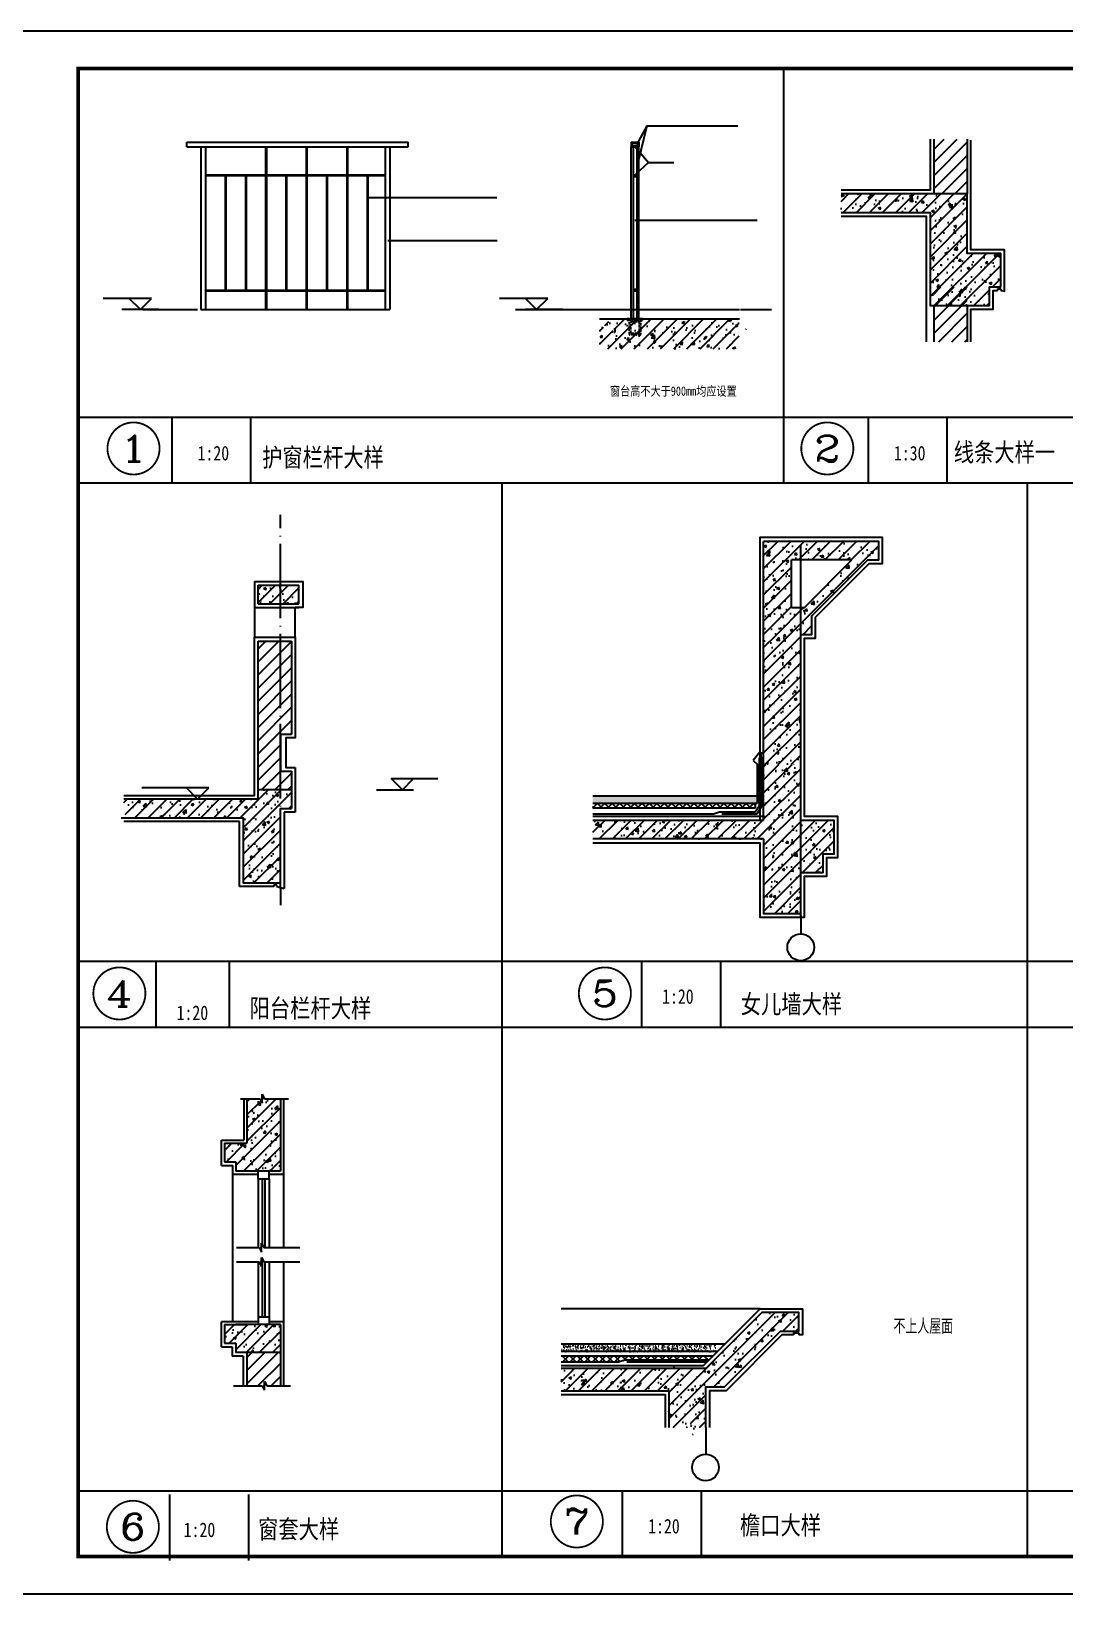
# Model space of a CAD drawing. Extents: x 2265485 to 2764500, y -717688 to -411246.
# Drawn here: x 2723168 to 2728724, y -684088 to -675688 of the extents above; entities that cross this region are included whole.
import ezdxf
from ezdxf.enums import TextEntityAlignment as Align

# ---------------------------------------------------------------- set-up
doc = ezdxf.new("R2010")
doc.units = 0
doc.header["$LTSCALE"] = 1000
doc.header["$MEASUREMENT"] = 0
for name, pattern in [('DASH', [0.35, 0.25, -0.1]), ('DOTE', [2.42, 2, -0.2, 0.02, -0.2]), ('HIDDEN', [7.5, 5, -2.5])]:
    doc.linetypes.add(name, pattern=pattern)
doc.layers.get('0').update_dxf_attribs({"linetype": 'CONTINUOUS'})
for name, color, linetype in [('DIM_ELEV', 3, 'CONTINUOUS'), ('DOTE', 252, 'DOTE'), ('G', 3, 'CONTINUOUS'), ('HATCH', 8, 'CONTINUOUS'), ('l立面最前', 6, 'CONTINUOUS'), ('PUB_DIM', 3, 'CONTINUOUS'), ('PUB_HATCH', 8, 'CONTINUOUS'), ('PUB_Level(标高)', 3, 'CONTINUOUS'), ('PUB_TEXT', 7, 'CONTINUOUS'), ('PUB_TITLE', 4, 'CONTINUOUS'), ('ROOF', 125, 'CONTINUOUS'), ('SJ', 35, 'CONTINUOUS'), ('STAIR', 2, 'CONTINUOUS'), ('Steel(金属)', 151, 'CONTINUOUS'), ('WALL', 4, 'CONTINUOUS'), ('剖面填充', 8, 'CONTINUOUS'), ('抹灰', 97, 'CONTINUOUS'), ('细线', 8, 'CONTINUOUS')]:
    doc.layers.add(name, color=color, linetype=linetype)
doc.styles.add('-黑体', font='simhei.ttf')
doc.styles.add('_HZTXT', font='txt.shx', dxfattribs={"width": 0.8, "bigfont": 'HZTXT.shx'})
doc.styles.add('COMP', font='complex_.ttf', dxfattribs={"bigfont": 'hztxt'})
pattern_1 = [(45, (1523124.363, -287328.405), (-35.3553532, 35.3553532), [])]
pattern_2 = [(45, (-64904.34, -85948.816), (-35.3553391, 35.3553391), []), (50, (-64904.34, -85948.82), (143.4520365, -12.550427), [15, -165]), (355, (-64904.34, -85948.82), (-27.750267, 150.438427), [12, -132]), (100.4514, (-64892.38, -85949.86), (115.7018763, 137.8879084), [12.748038, -140.2284224]), (46.1842, (-64904.34, -85908.82), (213.44821, -33.103803), [22.5, -247.5]), (96.6356, (-64886.55, -85911.57), (186.932541, 194.823574), [19.122058, -210.3426]), (351.1842, (-64904.34, -85908.82), (186.932389, 194.82372), [18, -198]), (21, (-64884.34, -85918.82), (119.3814104, -80.523778), [15, -165]), (326, (-64884.34, -85918.82), (48.6630664, 145.030009), [12, -132]), (71.4514, (-64874.39, -85925.53), (168.044526, 64.5060993), [12.748038, -140.2284224]), (37.5, (-64904.34, -85948.816), (2.4319711, 66.5787708), [0, -130.4, 0, -134, 0, -132.5]), (7.5, (-64904.34, -85948.816), (52.6139075, 78.8823424), [0, -76.4, 0, -127.4, 0, -50.5]), (327.5, (-64948.94, -85948.816), (106.7644872, -4.5109743), [0, -50, 0, -156, 0, -207]), (317.5, (-64968.94, -85948.82), (116.637234, 20.0209965), [0, -65, 0, -103.6, 0, -147])]
pattern_3 = [(45, (-61075.804, -85948.816), (-35.3553391, 35.3553391), []), (50, (-61075.8, -85948.82), (143.4520365, -12.550427), [15, -165]), (355, (-61075.8, -85948.82), (-27.750267, 150.438427), [12, -132]), (100.4514, (-61063.85, -85949.86), (115.7018763, 137.8879084), [12.748038, -140.2284224]), (46.1842, (-61075.8, -85908.82), (213.44821, -33.103803), [22.5, -247.5]), (96.6356, (-61058.02, -85911.57), (186.932541, 194.823574), [19.122058, -210.3426]), (351.1842, (-61075.8, -85908.82), (186.932389, 194.82372), [18, -198]), (21, (-61055.8, -85918.82), (119.3814104, -80.523778), [15, -165]), (326, (-61055.8, -85918.82), (48.6630664, 145.030009), [12, -132]), (71.4514, (-61045.86, -85925.53), (168.044526, 64.5060993), [12.748038, -140.2284224]), (37.5, (-61075.804, -85948.816), (2.4319711, 66.5787708), [0, -130.4, 0, -134, 0, -132.5]), (7.5, (-61075.804, -85948.816), (52.6139075, 78.8823424), [0, -76.4, 0, -127.4, 0, -50.5]), (327.5, (-61120.404, -85948.816), (106.7644872, -4.5109743), [0, -50, 0, -156, 0, -207]), (317.5, (-61140.4, -85948.82), (116.637234, 20.0209965), [0, -65, 0, -103.6, 0, -147])]
pattern_4 = [(45, (-59300, -85948.816), (-35.3553391, 35.3553391), []), (50, (-59300, -85948.82), (143.4520365, -12.550427), [15, -165]), (355, (-59300, -85948.82), (-27.750267, 150.438427), [12, -132]), (100.4514, (-59288.05, -85949.86), (115.7018763, 137.8879084), [12.748038, -140.2284224]), (46.1842, (-59300, -85908.82), (213.44821, -33.103803), [22.5, -247.5]), (96.6356, (-59282.21, -85911.57), (186.932541, 194.823574), [19.122058, -210.3426]), (351.1842, (-59300, -85908.82), (186.932389, 194.82372), [18, -198]), (21, (-59280, -85918.82), (119.3814104, -80.523778), [15, -165]), (326, (-59280, -85918.82), (48.6630664, 145.030009), [12, -132]), (71.4514, (-59270.05, -85925.53), (168.044526, 64.5060993), [12.748038, -140.2284224]), (37.5, (-59300, -85948.816), (2.4319711, 66.5787708), [0, -130.4, 0, -134, 0, -132.5]), (7.5, (-59300, -85948.816), (52.6139075, 78.8823424), [0, -76.4, 0, -127.4, 0, -50.5]), (327.5, (-59344.6, -85948.816), (106.7644872, -4.5109743), [0, -50, 0, -156, 0, -207]), (317.5, (-59364.6, -85948.82), (116.637234, 20.0209965), [0, -65, 0, -103.6, 0, -147])]

# ---------------------------------------------------------------- blocks, each defined once
blk = doc.blocks.new('A$C4022314C')
at = {"layer": 'PUB_DIM', "linetype": 'DASH', "ltscale": 0.05}
h = blk.add_hatch(dxfattribs=at)
h.set_pattern_fill('ANSI32', color=0, scale=50, style=0)
h.set_pattern_definition([(135, (-42533.343, 39631.534), (13.258252, 13.258252), []), (135, (-42542.182, 39631.534), (13.258252, 13.258252), [])])
h.paths.add_polyline_path([(82.5, 86), (82.5, 80), (2, 80), (2, 86)])
at = {"layer": 'PUB_DIM', "color": 0, "linetype": 'DASH', "ltscale": 0.05}
for p, q in [((0, 80), (0, 86)), ((82.5, 86), (0, 86)), ((24, 86), (24, 86)), ((61, 86), (61, 86)), ((0, 80), (82.5, 80)), ((12.3, 3), (12.3, 80)), ((34.3, 0), (15.3, 0)), ((20.3, 11), (20.3, 69)), ((23.3, 72), (61.3, 72)), ((34.3, 8), (23.3, 8)), ((61.3, 8), (50.3, 8)), ((69.3, 0), (50.3, 0)), ((64.3, 69), (64.3, 11)), ((72.3, 80), (72.3, 3))]:
    blk.add_line(p, q, dxfattribs=at)
at = {"layer": 'PUB_DIM', "color": 0}
for p, q in [((32.9, 91.1), (32.9, 86)), ((35.4, 91.1), (35.4, 86)), ((37.9, 91.1), (37.9, 86)), ((40.4, 91.1), (40.4, 86)), ((42.9, 91.1), (42.9, 86)), ((45.4, 91.1), (45.4, 86)), ((47.9, 91.1), (47.9, 86)), ((50.4, 91.1), (50.4, 86)), ((52.9, 91.1), (52.9, 86)), ((82.5, 80), (82.5, 86)), ((37.3, 3), (37.3, 5)), ((47.3, 5), (47.3, 3))]:
    blk.add_line(p, q, dxfattribs=at)
for centre, start, end in [((15.3, 3), 180, 270), ((23.3, 69), 90, 180), ((23.3, 11), 180, 270), ((34.3, 5), 0, 90), ((34.3, 3), 270, 0), ((50.3, 5), 90, 180), ((50.3, 3), 180, 270), ((61.3, 69), 0, 90), ((61.3, 11), 270, 0), ((69.3, 3), 270, 0)]:
    blk.add_arc(centre, 3, start, end, dxfattribs=at)
blk = doc.blocks.new('_INDEX1')
at = {"const_width": 0.035}
blk.add_lwpolyline([(-0.5, 0, 1), (0.5, 0, 1)], format="xyb", close=True, dxfattribs=at)
at = {"style": 'COMP', "width": 1.388087}
blk.add_attdef('1', text='', height=0.5, dxfattribs=at).set_placement((-0.25, -0.25), (0.25, -0.25), align=Align.FIT)

msp = doc.modelspace()

# ---------------------------------------------------------------- hatches: boundary and pattern name
at = {"layer": 'HATCH'}
h = msp.add_hatch(dxfattribs=at)
h.set_pattern_fill('普通砖', color=256, scale=20, style=0)
h.set_pattern_definition(pattern_1)
h.paths.add_polyline_path([(2728019.7, -676562.4), (2728199.7, -676562.4), (2728199.7, -676267.5), (2728019.7, -676267.5)])
h = msp.add_hatch(dxfattribs=at)
h.set_pattern_fill('钢筋混凝土', color=256, scale=20, style=0)
h.set_pattern_definition([(45, (1523124.363, -287464.307), (-35.355339, 35.355339), []), (50, (1523124.36, -287464.31), (143.452037, -12.550427), [15, -165]), (355, (1523124.36, -287464.31), (-27.750267, 150.438427), [12, -132]), (100.4514, (1523136.32, -287465.35), (115.701876, 137.887908), [12.748038, -140.228422]), (46.1842, (1523124.36, -287424.3), (213.44821, -33.103803), [22.5, -247.5]), (96.6356, (1523142.15, -287427.07), (186.93254, 194.823574), [19.122058, -210.3426]), (351.1842, (1523124.36, -287424.3), (186.93239, 194.82372), [18, -198]), (21, (1523144.36, -287434.31), (119.38141, -80.523778), [15, -165]), (326, (1523144.36, -287434.31), (48.663066, 145.030009), [12, -132]), (71.4514, (1523154.31, -287441.02), (168.044526, 64.5061), [12.748038, -140.228422]), (37.5, (1523124.363, -287464.307), (2.431971, 66.5787708), [0, -130.4, 0, -134, 0, -132.5]), (7.5, (1523124.36, -287464.31), (52.6139075, 78.8823424), [0, -76.4, 0, -127.4, 0, -50.5]), (327.5, (1523079.763, -287464.31), (106.7644872, -4.5109743), [0, -50, 0, -156, 0, -207]), (317.5, (1523059.76, -287464.31), (116.637234, 20.0209965), [0, -65, 0, -103.6, 0, -147])])
h.paths.add_polyline_path([(2727999.7, -677162.4), (2728319.7, -677162.4), (2728319.7, -677062.4), (2728379.7, -677062.4), (2728379.7, -676882.4), (2728199.7, -676882.4), (2728199.7, -676762.4), (2728199.7, -676562.4), (2727521.9, -676562.4), (2727521.9, -676662.4), (2727999.7, -676662.4)])
h = msp.add_hatch(dxfattribs=at)
h.set_pattern_fill('普通砖', color=256, scale=20, style=0)
h.set_pattern_definition(pattern_1)
h.paths.add_polyline_path([(2728019.7, -677357.3), (2728199.7, -677357.3), (2728199.7, -677062.4), (2728019.7, -677062.4)])
h = msp.add_hatch(dxfattribs=at)
h.set_pattern_fill('钢筋混凝土', color=256, scale=20, style=0)
h.set_pattern_definition(pattern_2)
h.paths.add_polyline_path([(2727664.8, -678530.3), (2727724.8, -678530.3), (2727724.8, -678430.3), (2727104.8, -678430.3), (2727104.8, -678930.3), (2727304.8, -678930.3), (2727364.8, -678930.3), (2727364.8, -678830.3)])
h.paths.add_polyline_path([(2727254.8, -678530.3), (2727579.9, -678530.3), (2727322.4, -678787.8), (2727254.8, -678787.8)], flags=16)
h = msp.add_hatch(dxfattribs=at)
h.set_pattern_fill('钢筋混凝土', color=256, scale=20, style=0)
h.set_pattern_definition(pattern_3)
h.paths.add_polyline_path([(2724607.3, -678666.1), (2724387.3, -678666.1), (2724387.3, -678766.1), (2724607.3, -678766.1)])
h = msp.add_hatch(dxfattribs=at)
h.set_pattern_fill('普通砖', color=256, scale=20, style=0)
h.set_pattern_definition([(45, (-61075.804, -85912.913), (-35.3553532, 35.3553532), [])])
h.paths.add_polyline_path([(2724567.3, -678966.1), (2724387.3, -678966.1), (2724387.3, -679766.1), (2724567.3, -679766.1), (2724567.3, -679666.1), (2724507.3, -679666.1), (2724507.3, -679466.1), (2724567.3, -679466.1)])
h = msp.add_hatch(dxfattribs=at)
h.set_pattern_fill('钢筋混凝土', color=256, scale=20, style=0)
h.set_pattern_definition(pattern_2)
h.paths.add_polyline_path([(2727304.8, -678930.3), (2727104.8, -678930.3), (2727104.8, -679630.3), (2727304.8, -679630.3)])
h = msp.add_hatch(dxfattribs=at)
h.set_pattern_fill('钢筋混凝土', color=256, scale=20, style=0)
h.set_pattern_definition([(45, (-21766.7, -85948.816), (-35.3553391, 35.3553391), []), (50, (-21766.7, -85948.82), (143.4520365, -12.550427), [15, -165]), (355, (-21766.7, -85948.82), (-27.750267, 150.438427), [12, -132]), (100.4514, (-21754.75, -85949.86), (115.7018763, 137.8879084), [12.748038, -140.2284224]), (46.1842, (-21766.7, -85908.82), (213.44821, -33.103803), [22.5, -247.5]), (96.6356, (-21748.91, -85911.57), (186.932541, 194.823574), [19.122058, -210.3426]), (351.1842, (-21766.7, -85908.82), (186.932389, 194.82372), [18, -198]), (21, (-21746.7, -85918.82), (119.3814104, -80.523778), [15, -165]), (326, (-21746.7, -85918.82), (48.663066, 145.030009), [12, -132]), (71.4514, (-21736.75, -85925.53), (168.044526, 64.506099), [12.748038, -140.2284224]), (37.5, (-21766.7, -85948.816), (2.4319711, 66.5787708), [0, -130.4, 0, -134, 0, -132.5]), (7.5, (-21766.7, -85948.816), (52.6139075, 78.8823424), [0, -76.4, 0, -127.4, 0, -50.5]), (327.5, (-21811.3, -85948.816), (106.7644872, -4.5109743), [0, -50, 0, -156, 0, -207]), (317.5, (-21831.3, -85948.82), (116.637234, 20.0209965), [0, -65, 0, -103.6, 0, -147])])
h.paths.add_polyline_path([(2727484.8, -679930.3), (2727304.8, -679930.3), (2727304.8, -679630.3), (2727104.8, -679630.3), (2727104.8, -679930.3), (2726186.6, -679930.3), (2726186.6, -680030.3), (2727104.8, -680030.3), (2727104.8, -680430.3), (2727304.8, -680430.3), (2727304.8, -680210.3), (2727424.8, -680210.3), (2727424.8, -680110.3), (2727484.8, -680110.3)])
h = msp.add_hatch(dxfattribs=at)
h.set_pattern_fill('钢筋混凝土', color=256, scale=20, style=0)
h.set_pattern_definition(pattern_3)
h.paths.add_polyline_path([(2724507.3, -679866.1), (2724567.3, -679866.1), (2724567.3, -679766.1), (2724387.3, -679766.1), (2724387.3, -679816.1), (2723666.1, -679816.1), (2723666.1, -679896), (2723708.1, -679911.3), (2723680.7, -679916.1), (2724307.3, -679916.1), (2724307.3, -680266.1), (2724507.3, -680266.1)])
h = msp.add_hatch(dxfattribs=at)
h.set_pattern_fill('钢筋混凝土', color=256, scale=20, style=0)
h.set_pattern_definition(pattern_4)
h.paths.add_polyline_path([(2724507.2, -681426.9), (2724421.8, -681426.9), (2724409.8, -681402.9), (2724409.8, -681450.9), (2724397.8, -681426.9), (2724327.2, -681426.9), (2724327.2, -681666), (2724207.2, -681666), (2724207.2, -681766), (2724267.2, -681766), (2724267.2, -681816), (2724507.2, -681816)])
h = msp.add_hatch(dxfattribs=at)
h.set_pattern_fill('钢筋混凝土', color=256, scale=20, style=0)
h.set_pattern_definition([(45, (-7652.47, -23565.89), (-35.3553391, 35.3553391), []), (50, (-7652.47, -23565.89), (143.4520365, -12.550427), [15, -165]), (355, (-7652.47, -23565.89), (-27.750267, 150.438427), [12, -132]), (100.4514, (-7640.52, -23566.93), (115.7018763, 137.8879084), [12.748038, -140.2284224]), (46.1842, (-7652.47, -23525.89), (213.44821, -33.103803), [22.5, -247.5]), (96.6356, (-7634.68, -23528.65), (186.932541, 194.823574), [19.122058, -210.3426]), (351.1842, (-7652.47, -23525.89), (186.932389, 194.82372), [18, -198]), (21, (-7632.47, -23535.89), (119.3814104, -80.523778), [15, -165]), (326, (-7632.47, -23535.89), (48.663066, 145.030009), [12, -132]), (71.4514, (-7622.52, -23542.6), (168.044526, 64.506099), [12.748038, -140.2284224]), (37.5, (-7652.47, -23565.89), (2.4319711, 66.5787708), [0, -130.4, 0, -134, 0, -132.5]), (7.5, (-7652.47, -23565.89), (52.6139075, 78.8823424), [0, -76.4, 0, -127.4, 0, -50.5]), (327.5, (-7697.07, -23565.89), (106.7644872, -4.5109743), [0, -50, 0, -156, 0, -207]), (317.5, (-7717.07, -23565.89), (116.637234, 20.0209965), [0, -65, 0, -103.6, 0, -147])])
h.paths.add_polyline_path([(2727195, -682676.4), (2727295, -682676.4), (2727295, -682576.4), (2727095, -682576.4), (2726795, -682876.4), (2726645, -682876.4), (2726016.6, -682876.4), (2726016.6, -682996.4), (2726595, -682996.4), (2726595, -683194.9), (2726693.2, -683194.9), (2726708.5, -683152.9), (2726723.3, -683236.9), (2726738.2, -683194.9), (2726795, -683194.9), (2726795, -682976.4), (2726895, -682976.4)])
h = msp.add_hatch(dxfattribs=at)
h.set_pattern_fill('钢筋混凝土', color=256, scale=20, style=0)
h.set_pattern_definition(pattern_4)
h.paths.add_polyline_path([(2724507.2, -682641.4), (2724267.2, -682641.4), (2724207.2, -682641.4), (2724207.2, -682741.4), (2724267.2, -682741.4), (2724267.2, -682791.4), (2724507.2, -682791.4)])
at = {"layer": 'PUB_HATCH'}
h = msp.add_hatch(dxfattribs=at)
h.set_pattern_fill('普通砖', color=256, scale=20, style=0)
h.set_pattern_definition([(45, (2724449.145, -604277.384), (-35.355353, 35.355353), [])])
h.paths.add_polyline_path([(2724507.2, -682791.4), (2724327.2, -682791.4), (2724327.2, -682970.3), (2724409.8, -682970.3), (2724421.8, -682994.3), (2724421.8, -682946.3), (2724433.8, -682970.3), (2724507.2, -682970.3)])
at = {"layer": '剖面填充'}
h = msp.add_hatch(dxfattribs=at)
h.set_pattern_fill('金属', color=256, scale=2, style=0)
h.set_pattern_definition([(45, (3521066.3277, -515668.193), (-3.535533906, 3.535533906), []), (45, (3521068.6847, -515668.193), (-3.535533906, 3.535533906), [])])
h.paths.add_polyline_path([(2726423.9, -676459.4), (2726403.9, -676459.4), (2726403.9, -676469.4), (2726423.9, -676469.4)])
h = msp.add_hatch(dxfattribs=at)
h.set_pattern_fill('金属', color=256, scale=2, style=0)
h.set_pattern_definition([(45, (3521066.3277, -516283.193), (-3.535533906, 3.535533906), []), (45, (3521068.6847, -516283.193), (-3.535533906, 3.535533906), [])])
h.paths.add_polyline_path([(2726423.9, -677074.4), (2726403.9, -677074.4), (2726403.9, -677084.4), (2726423.9, -677084.4)])
h = msp.add_hatch(dxfattribs=at)
h.set_pattern_fill('钢筋混凝土', color=256, scale=20, style=0)
h.set_pattern_definition([(45, (3520926.68, -515668.193), (-35.355339, 35.355339), []), (50, (3520926.68, -515668.19), (143.452037, -12.550427), [15, -165]), (355, (3520926.68, -515668.2), (-27.750267, 150.438427), [12, -132]), (100.4514, (3520938.63, -515669.24), (115.701876, 137.887908), [12.748038, -140.228422]), (46.1842, (3520926.68, -515628.2), (213.44821, -33.103803), [22.5, -247.5]), (96.6356, (3520944.47, -515630.95), (186.93254, 194.823574), [19.12206, -210.3426]), (351.1842, (3520926.68, -515628.2), (186.93239, 194.82372), [18, -198]), (21, (3520946.68, -515638.19), (119.38141, -80.523778), [15, -165]), (326, (3520946.68, -515638.2), (48.663066, 145.03001), [12, -132]), (71.4514, (3520956.63, -515644.9), (168.044526, 64.5061), [12.748038, -140.228422]), (37.5, (3520926.68, -515668.193), (2.431971, 66.5787708), [0, -130.4, 0, -134, 0, -132.5]), (7.5, (3520926.68, -515668.19), (52.6139075, 78.8823424), [0, -76.4, 0, -127.4, 0, -50.5]), (327.5, (3520882.08, -515668.193), (106.7644872, -4.5109743), [0, -50, 0, -156, 0, -207]), (317.5, (3520862.08, -515668.19), (116.637234, 20.020996), [0, -65, 0, -103.6, 0, -147])])
edge = h.paths.add_edge_path()
edge.add_line((2727015.9, -677289.7), (2726973.9, -677274.8))
edge.add_line((2726973.9, -677274.8), (2726973.9, -677234.4))
edge.add_line((2726973.9, -677234.4), (2726314.2, -677234.4))
edge.add_line((2726314.2, -677234.4), (2726314.2, -677240.4))
edge.add_line((2726314.2, -677240.4), (2726303.9, -677240.4))
edge.add_line((2726303.9, -677240.4), (2726303.9, -677317.4))
edge.add_arc((2726300.9, -677317.4), 3, -90, 0, ccw=False)
edge.add_line((2726300.9, -677320.4), (2726281.9, -677320.4))
edge.add_arc((2726281.9, -677317.4), 3, 180, 270, ccw=False)
edge.add_line((2726278.9, -677317.4), (2726278.9, -677315.4))
edge.add_arc((2726281.9, -677315.4), 3, 90, 180, ccw=False)
edge.add_line((2726281.9, -677312.4), (2726292.9, -677312.4))
edge.add_arc((2726292.9, -677309.4), 3, 270, 360)
edge.add_line((2726295.9, -677309.4), (2726295.9, -677251.4))
edge.add_arc((2726292.9, -677251.4), 3, 0, 90)
edge.add_line((2726292.9, -677248.4), (2726254.9, -677248.4))
edge.add_arc((2726254.9, -677251.4), 3, 90, 180)
edge.add_line((2726251.9, -677251.4), (2726251.9, -677309.4))
edge.add_arc((2726254.9, -677309.4), 3, 180, 270)
edge.add_line((2726254.9, -677312.4), (2726265.9, -677312.4))
edge.add_arc((2726265.9, -677315.4), 3, 0, 90, ccw=False)
edge.add_line((2726268.9, -677315.4), (2726268.9, -677317.4))
edge.add_arc((2726265.9, -677317.4), 3, -90, 0, ccw=False)
edge.add_line((2726265.9, -677320.4), (2726246.9, -677320.4))
edge.add_arc((2726246.9, -677317.4), 3, 180, 270, ccw=False)
edge.add_line((2726243.9, -677317.4), (2726243.9, -677240.4))
edge.add_line((2726243.9, -677240.4), (2726231.7, -677240.4))
edge.add_line((2726231.7, -677240.4), (2726231.7, -677234.4))
edge.add_line((2726231.7, -677234.4), (2726224.3, -677234.4))
edge.add_line((2726224.3, -677234.4), (2726224.3, -677395.3))
edge.add_line((2726224.3, -677395.3), (2726973.9, -677395.3))
edge.add_line((2726973.9, -677395.3), (2726973.9, -677319.8))
edge.add_line((2726973.9, -677319.8), (2726931.9, -677304.5))
edge.add_line((2726931.9, -677304.5), (2727015.9, -677289.7))
h = msp.add_hatch(dxfattribs=at)
h.set_pattern_fill('混凝土', color=256, scale=5, style=0)
h.set_pattern_definition([(50, (-180372.008, -1249240.37), (35.86300913, -3.13760675), [3.75, -41.25]), (355, (-180372.008, -1249240.37), (-6.9375667, 37.6096067), [3, -33]), (100.4514, (-180369.02, -1249240.632), (28.9254691, 34.4719771), [3.1870095, -35.0571056]), (46.1842, (-180372.01, -1249230.37), (53.3620524, -8.2759507), [5.625, -61.875]), (96.6356, (-180367.56, -1249231.06), (46.7331353, 48.7058935), [4.7805144, -52.58565]), (351.1842, (-180372.01, -1249230.37), (46.7330973, 48.70593), [4.5, -49.5]), (21, (-180367.008, -1249232.87), (29.8453526, -20.13094453), [3.75, -41.25]), (326, (-180367.008, -1249232.87), (12.1657666, 36.25750225), [3, -33]), (71.4514, (-180364.52, -1249234.548), (42.01113143, 16.12652484), [3.1870095, -35.0571056]), (37.5, (-180372.008, -1249240.37), (0.607992766, 16.64469269), [0, -32.6, 0, -33.5, 0, -33.125]), (7.5, (-180372.008, -1249240.37), (13.15347687, 19.72058559), [0, -19.1, 0, -31.85, 0, -12.625]), (327.5, (-180383.158, -1249240.37), (26.69112181, -1.127743587), [0, -12.5, 0, -39, 0, -51.75]), (317.5, (-180388.158, -1249240.37), (29.15930847, 5.00524912), [0, -16.25, 0, -25.9, 0, -36.75])])
h.paths.add_polyline_path([(2727069.9, -679800.3), (2726186.6, -679800.3), (2726186.6, -679840.3), (2727069.9, -679840.3)])
h = msp.add_hatch(dxfattribs=at)
h.set_pattern_fill('多孔材料', color=256, scale=10, style=0)
h.set_pattern_definition([(45, (-180352.008, -1249240.37), (-20.00002033, 20.00002033), []), (135, (-180352.008, -1249240.37), (-20.00002033, -20.00002033), [])])
h.paths.add_polyline_path([(2727059.5, -679840.3), (2726186.6, -679840.3), (2726186.6, -679865.3), (2727059.5, -679865.3)])
h = msp.add_hatch(dxfattribs=at)
h.set_pattern_fill('混凝土', color=256, scale=5, style=0)
h.set_pattern_definition([(50, (-119142.91, 5054.023), (35.86300913, -3.13760675), [3.75, -41.25]), (355, (-119142.91, 5054.023), (-6.9375667, 37.6096067), [3, -33]), (100.4514, (-119139.923, 5053.762), (28.9254691, 34.4719771), [3.1870095, -35.0571056]), (46.1842, (-119142.91, 5064.023), (53.3620524, -8.2759507), [5.625, -61.875]), (96.6356, (-119138.465, 5063.334), (46.7331353, 48.7058935), [4.7805144, -52.58565]), (351.1842, (-119142.91, 5064.023), (46.7330973, 48.70593), [4.5, -49.5]), (21, (-119137.91, 5061.523), (29.8453526, -20.13094453), [3.75, -41.25]), (326, (-119137.91, 5061.523), (12.1657666, 36.25750225), [3, -33]), (71.4514, (-119135.424, 5059.846), (42.01113143, 16.12652484), [3.1870095, -35.0571056]), (37.5, (-119142.911, 5054.023), (0.607992766, 16.64469269), [0, -32.6, 0, -33.5, 0, -33.125]), (7.5, (-119142.911, 5054.023), (13.15347687, 19.72058559), [0, -19.1, 0, -31.85, 0, -12.625]), (327.5, (-119154.061, 5054.023), (26.69112181, -1.127743587), [0, -12.5, 0, -39, 0, -51.75]), (317.5, (-119159.061, 5054.023), (29.15930847, 5.00524912), [0, -16.25, 0, -25.9, 0, -36.75])])
h.paths.add_polyline_path([(2726847.6, -682746.4), (2726016.6, -682746.4), (2726016.6, -682786.4), (2726847.6, -682786.4)])
h = msp.add_hatch(dxfattribs=at)
h.set_pattern_fill('多孔材料', color=256, scale=10, style=0)
h.set_pattern_definition([(45, (-119122.91, 5054.023), (-20.00002033, 20.00002033), []), (135, (-119122.91, 5054.023), (-20.00002033, -20.00002033), [])])
h.paths.add_polyline_path([(2726804.7, -682811.4), (2726016.6, -682811.4), (2726016.6, -682843.2), (2726325.8, -682843.2), (2726359, -682833), (2726804.7, -682833)])

# ---------------------------------------------------------------- linework, layer by layer
at = {"ltscale": 0.2}
msp.add_line((2726223.6, -677184.4, 0), (2726976.2, -677184.4, 0), dxfattribs=at)
at = {"color": 5}
for p, q in [((2724311.2, -681426.9, 0), (2724311.2, -681649.4, 0)), ((2724523.2, -681426.9, 0), (2724523.2, -681816, 0)), ((2724191.2, -681649.4, 0), (2724311.2, -681649.4, 0)), ((2724191.2, -681786, 0), (2724191.2, -681649.4, 0)), ((2724191.2, -681786, 0), (2724251.2, -681786, 0)), ((2724251.2, -682625.4, 0), (2724251.2, -681786, 0)), ((2724523.2, -681816, 0), (2724523.2, -682227, 0)), ((2724251.2, -681832, 0), (2724387.2, -681832, 0)), ((2724387.2, -681856.8, 0), (2724387.2, -682227, 0)), ((2724408.6, -681856.8, 0), (2724408.6, -682208.4, 0)), ((2724424.3, -681856.8, 0), (2724424.3, -682227, 0)), ((2724447.2, -681832, 0), (2724523.2, -681832, 0)), ((2724447.2, -681856.8, 0), (2724447.2, -682227, 0)), ((2724387.2, -682304.1, 0), (2724387.2, -682600.7, 0)), ((2724408.6, -682285.5, 0), (2724408.6, -682600.7, 0)), ((2724424.3, -682304.1, 0), (2724424.3, -682600.7, 0)), ((2724447.2, -682304.1, 0), (2724447.2, -682600.7, 0)), ((2724523.2, -682304.1, 0), (2724523.2, -682641.4, 0)), ((2724387.2, -682625.4, 0), (2724191.2, -682625.4, 0)), ((2724191.2, -682761.4, 0), (2724191.2, -682625.4, 0)), ((2724523.2, -682625.4, 0), (2724447.2, -682625.4, 0)), ((2724523.2, -682641.4, 0), (2724523.2, -682970.3, 0)), ((2724191.2, -682761.4, 0), (2724247.2, -682761.4, 0)), ((2724247.2, -682761.4, 0), (2724247.2, -682811.4, 0)), ((2724307.2, -682811.4, 0), (2724247.2, -682811.4, 0)), ((2724307.2, -682811.4, 0), (2724307.2, -682970.3, 0))]:
    msp.add_line(p, q, dxfattribs=at)
at = {"color": 4}
for p, q in [((2724387.2, -681856.8, 0), (2724387.2, -681816, 0)), ((2724447.2, -681856.8, 0), (2724447.2, -681816, 0)), ((2724387.2, -681856.8, 0), (2724447.2, -681856.8, 0)), ((2724387.2, -682600.7, 0), (2724387.2, -682641.4, 0)), ((2724447.2, -682600.7, 0), (2724387.2, -682600.7, 0)), ((2724447.2, -682600.7, 0), (2724447.2, -682641.4, 0))]:
    msp.add_line(p, q, dxfattribs=at)
at = {"layer": 'DIM_ELEV', "linetype": 'ByBlock'}
for p, q in [((2723814.7, -677124.4), (2723555.1, -677124.4)), ((2723854, -677184.4), (2723654, -677184.4)), ((2723754.7, -677184.4), (2723694.7, -677124.4)), ((2723754.7, -677184.4), (2723814.7, -677124.4)), ((2725944.9, -677124.4), (2725685.3, -677124.4)), ((2725884.9, -677184.4), (2725824.9, -677124.4)), ((2726024.9, -677184.4), (2725824.9, -677184.4)), ((2725884.9, -677184.4), (2725944.9, -677124.4))]:
    msp.add_line(p, q, dxfattribs=at)
at = {"layer": 'DIM_ELEV'}
for p, q in [((2725163.7, -679766.1), (2725103.7, -679706.1)), ((2725103.7, -679706.1), (2725353.6, -679706.1)), ((2725163.7, -679766.1), (2725223.7, -679706.1)), ((2724121.9, -679756.1), (2723761.9, -679756.1)), ((2724061.9, -679816.1), (2724001.9, -679756.1)), ((2724061.9, -679816.1), (2724121.9, -679756.1)), ((2725023.7, -679766.1), (2725223.7, -679766.1))]:
    msp.add_line(p, q, dxfattribs=at)
at = {"layer": 'DOTE', "color": 1, "ltscale": 0.25}
msp.add_line((2725771.7, -677184.4, 0), (2727146.8, -677184.4, 0), dxfattribs=at)
at = {"layer": 'DOTE', "ltscale": 0.2}
msp.add_line((2724507.3, -680296), (2724507.3, -678288.5), dxfattribs=at)
at = {"layer": 'DOTE'}
msp.add_line((2727304.8, -680450.3), (2727304.8, -678310.5), dxfattribs=at)
at = {"layer": 'HATCH'}
for p, q in [((2724367.3, -678646.1), (2724367.3, -678946.1)), ((2724367.3, -678646.1), (2724607.3, -678646.1)), ((2724367.3, -678786.1), (2724607.3, -678786.1)), ((2724587.3, -678946.1), (2724587.3, -678786.1)), ((2724587.3, -679646.1), (2724587.3, -679886.1)), ((2724587.3, -679886.1), (2724527.3, -679886.1))]:
    msp.add_line(p, q, dxfattribs=at)
for points in [[(2724507.3, -678646.1), (2724627.3, -678646.1), (2724627.3, -678786.1), (2724587.3, -678786.1)], [(2723666.1, -679796.1), (2724367.3, -679796.1), (2724367.3, -678946.1), (2724587.3, -678946.1), (2724587.3, -679486.1), (2724537.3, -679486.1), (2724537.3, -679646.1), (2724587.3, -679646.1)]]:
    msp.add_lwpolyline(points, dxfattribs=at)
at = {"layer": 'l立面最前'}
for p, q in [((2727104.8, -679930.3), (2727104.8, -678430.3)), ((2727579.9, -678530.3), (2727254.8, -678530.3)), ((2727254.8, -678787.8), (2727254.8, -678530.3)), ((2727322.4, -678787.8), (2727579.9, -678530.3)), ((2724387.3, -678666.1), (2724607.3, -678666.1)), ((2724387.3, -678766.1), (2724387.3, -678666.1)), ((2724607.3, -678766.1), (2724607.3, -678666.1)), ((2724387.3, -678766.1), (2724607.3, -678766.1)), ((2727322.4, -678787.8), (2727254.8, -678787.8)), ((2724387.3, -678966.1), (2724567.3, -678966.1)), ((2724387.3, -679816.1), (2724387.3, -678966.1)), ((2724567.3, -678966.1), (2724567.3, -679466.1)), ((2724507.3, -679466.1), (2724567.3, -679466.1)), ((2724507.3, -679666.1), (2724567.3, -679666.1)), ((2724567.3, -679666.1), (2724567.3, -679866.1)), ((2724567.3, -679766.1), (2724387.3, -679766.1)), ((2724387.3, -679816.1), (2723666.1, -679816.1)), ((2727104.8, -679930.3), (2726186.6, -679930.3)), ((2727104.8, -680030.3), (2726186.6, -680030.3))]:
    msp.add_line(p, q, dxfattribs=at)
for points in [[(2727521.9, -676662.4), (2727999.7, -676662.4), (2727999.7, -677162.4), (2728319.7, -677162.4), (2728319.7, -677062.4), (2728379.7, -677062.4), (2728379.7, -676882.4), (2728199.7, -676882.4), (2728199.7, -676662.4), (2728199.7, -676662.4), (2728199.7, -676562.4), (2727521.9, -676562.4)], [(2727104.8, -680030.3), (2727104.8, -680430.3), (2727304.8, -680430.3), (2727304.8, -680210.3), (2727424.8, -680210.3), (2727424.8, -680110.3), (2727484.8, -680110.3), (2727484.8, -679930.3), (2727304.8, -679930.3), (2727304.8, -678930.3), (2727364.8, -678930.3), (2727364.8, -678830.3), (2727664.8, -678530.3), (2727724.8, -678530.3), (2727724.8, -678430.3), (2727104.8, -678430.3)], [(2724507.3, -679466.1), (2724507.3, -679666.1)], [(2723651.4, -679916.1), (2724307.3, -679916.1), (2724307.3, -680266.1), (2724507.3, -680266.1), (2724507.3, -679866.1), (2724567.3, -679866.1)]]:
    msp.add_lwpolyline(points, dxfattribs=at)
at = {"layer": 'PUB_DIM'}
for p, q in [((2724507.3, -680296), (2724507.3, -680385.8)), ((2727304.8, -680443), (2727304.8, -680540.8)), ((2726795, -683194.9), (2726795, -683337.8))]:
    msp.add_line(p, q, dxfattribs=at)
for centre in [(2727304.8, -680612.8), (2726792.9, -683409.2)]:
    msp.add_circle(centre, 71.9, dxfattribs=at)
at = {"layer": 'PUB_HATCH', "color": 8}
for p, q in [((2724527.3, -679886.1), (2724527.3, -680296.1, 0)), ((2724287.3, -679936.1), (2723666.1, -679936.1)), ((2724287.3, -680286.1), (2724287.3, -679936.1)), ((2724472.3, -680286.1, 0), (2724287.3, -680286.1, 0))]:
    msp.add_line(p, q, dxfattribs=at)
at = {"layer": 'PUB_HATCH'}
for p, q in [((2724472.3, -680276.1, 0), (2724472.3, -680286.1, 0)), ((2724487.3, -680276.1, 0), (2724472.3, -680276.1, 0)), ((2724487.3, -680286.1, 0), (2724487.3, -680276.1, 0)), ((2724487.3, -680286.1, 0), (2724527.3, -680296.1, 0))]:
    msp.add_line(p, q, dxfattribs=at)
at = {"layer": 'PUB_Level(标高)'}
for p, q in [((2723768, -677184.4, 0), (2724061.1, -677184.4, 0)), ((2725846.8, -677184.4, 0), (2726320, -677184.4, 0)), ((2725854.7, -677184.4, 0), (2726263.4, -677184.4, 0)), ((2725854.7, -677184.4, 0), (2726303.4, -677184.4, 0))]:
    msp.add_line(p, q, dxfattribs=at)
at = {"layer": 'PUB_TEXT', "color": 3}
for p, q in [((2726478.1, -676195.8, 0), (2726422, -676299.3, 0)), ((2726478.1, -676195.8, 0), (2726429.3, -676395.9, 0)), ((2726478.1, -676195.8, 0), (2726966.8, -676195.8, 0)), ((2726413.9, -676309.4, 0), (2726485.6, -676393.4, 0)), ((2726485.6, -676393.4, 0), (2726416.2, -676457.5, 0)), ((2726485.6, -676393.4, 0), (2726621.9, -676393.4, 0)), ((2724975.3, -676581.9, 0), (2725671.3, -676581.9, 0)), ((2726412.7, -676703.9, 0), (2727070.5, -676703.9, 0)), ((2725084, -676813.1, 0), (2725672.4, -676813.1, 0))]:
    msp.add_line(p, q, dxfattribs=at)
at = {"layer": 'PUB_TITLE'}
msp.add_lwpolyline([(2722920, -684088.1), (2734800, -684088.1), (2734800, -675688.1), (2722920, -675688.1)], close=True, dxfattribs=at)
msp.add_lwpolyline([(2722920, -684088.1), (2734800, -684088.1), (2734800, -675688.1), (2722920, -675688.1)], close=True, dxfattribs=at)
at = {"layer": 'PUB_TITLE', "color": 7}
msp.add_lwpolyline([(2722920, -684088.1), (2734800, -684088.1), (2734800, -675688.1), (2722920, -675688.1)], close=True, dxfattribs=at)
at = {"layer": 'PUB_TITLE', "const_width": 20}
msp.add_lwpolyline([(2723420, -683888.1), (2734600, -683888.1), (2734600, -675888.1), (2723420, -675888.1)], close=True, dxfattribs=at)
msp.add_lwpolyline([(2723420, -683888.1), (2734600, -683888.1), (2734600, -675888.1), (2723420, -675888.1)], close=True, dxfattribs=at)
at = {"layer": 'PUB_TITLE', "color": 7, "const_width": 20}
msp.add_lwpolyline([(2723420, -683888.1), (2734600, -683888.1), (2734600, -675888.1), (2723420, -675888.1)], close=True, dxfattribs=at)
at = {"layer": 'ROOF'}
for p, q in [((2727090.1, -679573.4), (2727080.4, -679599.8)), ((2727080.4, -679599.8), (2727080.4, -679853.9)), ((2727090.1, -679569.9), (2727090.1, -679593.1)), ((2727104.8, -679569.9), (2727090.1, -679569.9)), ((2727091.5, -679590.1), (2727091.5, -679858)), ((2726868.8, -679886.8), (2726835.6, -679897)), ((2727060.3, -679886.8), (2726868.8, -679886.8)), ((2727080.4, -679853.9), (2727060.3, -679886.8)), ((2727091.5, -679858), (2727067.9, -679896.8)), ((2726835.6, -679897), (2726186.6, -679897)), ((2727104.8, -679910.3), (2726186.6, -679910.3)), ((2727067.9, -679896.8), (2726879.9, -679896.8)), ((2726359, -682833), (2726325.8, -682843.2)), ((2726810.2, -682833), (2726359, -682833)), ((2726800.2, -682843), (2726370.2, -682843))]:
    msp.add_line(p, q, dxfattribs=at)
at = {"layer": 'ROOF', "linetype": 'ByBlock'}
for p, q in [((2727069.9, -679800.3), (2726186.6, -679800.3)), ((2727069.9, -679840.3), (2726186.6, -679840.3)), ((2726896.8, -682746.4), (2726016.6, -682746.4)), ((2726856.8, -682786.4), (2726016.6, -682786.4))]:
    msp.add_line(p, q, dxfattribs=at)
at = {"layer": 'SJ'}
for p, q in [((2728363.2, -677073.4), (2728363.2, -677082.4)), ((2728363.2, -677073.4), (2728379.7, -677073.4, 0)), ((2728379.7, -677073.4, 0), (2728379.7, -677082.4))]:
    msp.add_line(p, q, dxfattribs=at)
for points in [[(2727999.7, -676267.5), (2727999.7, -676542.4), (2727521.9, -676542.4)], [(2728379.7, -677082.4), (2728399.7, -677084.9), (2728399.7, -676862.4), (2728219.7, -676862.4), (2728219.7, -676662.4), (2728219.7, -676272.8)], [(2727521.9, -676682.4), (2727979.7, -676682.4), (2727979.7, -677357.3)], [(2728219.7, -677357.3), (2728219.7, -677182.4), (2728339.7, -677182.4), (2728339.7, -677082.4), (2728363.2, -677082.4)]]:
    msp.add_lwpolyline(points, dxfattribs=at)
at = {"layer": 'STAIR'}
for p, q in [((2724409.8, -681450.9, 0), (2724409.8, -681402.9, 0)), ((2724409.8, -681402.9, 0), (2724421.8, -681426.9, 0)), ((2724292.8, -681426.9, 0), (2724397.8, -681426.9, 0)), ((2724397.8, -681426.9, 0), (2724409.8, -681450.9, 0)), ((2724421.8, -681426.9, 0), (2724550.2, -681426.9, 0)), ((2724271.7, -682227, 0), (2724393.9, -682227, 0)), ((2724393.9, -682227, 0), (2724405.9, -682251, 0)), ((2724405.9, -682251, 0), (2724405.9, -682203, 0)), ((2724405.9, -682203, 0), (2724417.9, -682227, 0)), ((2724417.9, -682227, 0), (2724611.6, -682227, 0)), ((2724271.7, -682304.1, 0), (2724393.9, -682304.1, 0)), ((2724393.9, -682304.1, 0), (2724405.9, -682328.1, 0)), ((2724405.9, -682328.1, 0), (2724405.9, -682280.1, 0)), ((2724405.9, -682280.1, 0), (2724417.9, -682304.1, 0)), ((2724417.9, -682304.1, 0), (2724611.6, -682304.1, 0)), ((2724254.9, -682970.3, 0), (2724409.8, -682970.3, 0)), ((2724409.8, -682970.3, 0), (2724421.8, -682994.3, 0)), ((2724421.8, -682994.3, 0), (2724421.8, -682946.3, 0)), ((2724421.8, -682946.3, 0), (2724433.8, -682970.3, 0)), ((2724433.8, -682970.3, 0), (2724562.3, -682970.3, 0))]:
    msp.add_line(p, q, dxfattribs=at)
at = {"layer": 'Steel(金属)'}
for p, q in [((2724004.2, -676284.4, 0), (2725194.9, -676284.4, 0)), ((2724004.2, -676309.4, 0), (2724004.2, -676284.4, 0)), ((2724004.2, -676309.4, 0), (2725194.9, -676309.4, 0)), ((2724079.9, -676309.4, 0), (2724079.9, -677184.4, 0)), ((2724104.9, -676309.4, 0), (2724104.9, -677184.4, 0)), ((2724427.9, -676309.4, 0), (2724427.9, -677184.4, 0)), ((2724431.9, -676309.4, 0), (2724431.9, -677184.4, 0)), ((2724645.9, -676309.4, 0), (2724645.9, -677184.4, 0)), ((2724649.9, -676309.4, 0), (2724649.9, -677184.4, 0)), ((2724863.9, -676309.4, 0), (2724863.9, -677184.4, 0)), ((2724867.9, -676309.4, 0), (2724867.9, -677184.4, 0)), ((2725069.9, -676309.4, 0), (2725069.9, -677184.4, 0)), ((2725094.9, -676309.4, 0), (2725094.9, -677184.4, 0)), ((2725194.9, -676309.4, 0), (2725194.9, -676284.4, 0)), ((2726403.9, -676309.4, 0), (2726403.9, -677234.4, 0)), ((2726423.9, -676309.4, 0), (2726423.9, -677234.4, 0)), ((2724104.9, -676459.4, 0), (2725069.9, -676459.4, 0)), ((2724104.9, -676463.4, 0), (2725069.9, -676463.4, 0)), ((2724209.9, -676463.4, 0), (2724209.9, -677080.4, 0)), ((2724213.9, -676463.4, 0), (2724213.9, -677080.4, 0)), ((2724318.9, -676463.4, 0), (2724318.9, -677084.4, 0)), ((2724322.9, -676463.4, 0), (2724322.9, -677084.4, 0)), ((2724536.9, -676463.4, 0), (2724536.9, -677080.4, 0)), ((2724540.9, -676463.4, 0), (2724540.9, -677080.4, 0)), ((2724754.9, -676463.4, 0), (2724754.9, -677080.4, 0)), ((2724758.9, -676463.4, 0), (2724758.9, -677080.4, 0)), ((2724972.9, -676463.4, 0), (2724972.9, -677080.4, 0)), ((2724976.9, -676463.4, 0), (2724976.9, -677080.4, 0)), ((2724104.9, -677080.4, 0), (2725069.9, -677080.4, 0)), ((2724104.9, -677084.4, 0), (2725069.9, -677084.4, 0)), ((2724079.9, -677184.4, 0), (2725094.9, -677184.4, 0))]:
    msp.add_line(p, q, dxfattribs=at)
at = {"layer": 'WALL'}
for p, q in [((2728019.7, -676267.5, 0), (2728019.7, -676562.4, 0)), ((2728199.7, -676267.5, 0), (2728199.7, -676562.4, 0)), ((2726393.9, -676284.4, 0), (2726433.9, -676284.4, 0)), ((2726393.9, -676284.4, 0), (2726393.9, -676309.4, 0)), ((2726393.9, -676309.4, 0), (2726433.9, -676309.4, 0)), ((2726433.9, -676284.4, 0), (2726433.9, -676309.4, 0)), ((2726403.9, -676459.4, 0), (2726423.9, -676459.4, 0)), ((2726403.9, -676469.4, 0), (2726423.9, -676469.4, 0)), ((2726403.9, -677074.4, 0), (2726423.9, -677074.4, 0)), ((2726403.9, -677084.4, 0), (2726423.9, -677084.4, 0)), ((2728019.7, -677162.4), (2728019.7, -677357.3)), ((2728199.7, -677162.4), (2728199.7, -677357.3)), ((2726223.1, -677234.4, 0), (2726975.9, -677234.4, 0)), ((2727059.5, -679865.3), (2726186.6, -679865.3)), ((2727059.5, -679840.3), (2727059.5, -679865.3)), ((2724327.2, -681426.9, 0), (2724327.2, -681666, 0)), ((2724507.2, -681426.9, 0), (2724507.2, -681816, 0)), ((2724207.2, -681666, 0), (2724327.2, -681666, 0)), ((2724207.2, -681666, 0), (2724207.2, -681766, 0)), ((2724207.2, -681766, 0), (2724267.2, -681766, 0)), ((2724267.2, -681766, 0), (2724267.2, -681816, 0)), ((2724507.2, -681816, 0), (2724267.2, -681816, 0)), ((2724207.2, -682641.4, 0), (2724327.2, -682641.4, 0)), ((2724207.2, -682641.4, 0), (2724207.2, -682741.4, 0)), ((2724507.2, -682641.4, 0), (2724267.2, -682641.4, 0)), ((2724507.2, -682641.4, 0), (2724507.2, -682970.3, 0)), ((2724207.2, -682741.4, 0), (2724267.2, -682741.4, 0)), ((2724267.2, -682741.4, 0), (2724267.2, -682791.4, 0)), ((2724507.2, -682791.4, 0), (2724267.2, -682791.4, 0)), ((2724327.2, -682791.4, 0), (2724327.2, -682970.3, 0)), ((2726831.8, -682811.4), (2726016.6, -682811.4)), ((2726645, -682876.4), (2726016.6, -682876.4))]:
    msp.add_line(p, q, dxfattribs=at)
at = {"layer": 'WALL', "elevation": 0}
for points in [[(2727095, -682576.4), (2726795, -682876.4), (2726645, -682876.4), (2726645, -682876.4)], [(2726016.6, -682996.4), (2726595, -682996.4), (2726595, -683194.9)], [(2726795, -683194.9), (2726795, -682976.4)]]:
    msp.add_lwpolyline(points, dxfattribs=at)
at = {"layer": 'WALL'}
msp.add_lwpolyline([(2726795, -682976.4), (2726795, -682976.4), (2726895, -682976.4), (2727195, -682676.4), (2727295, -682676.4), (2727295, -682576.4), (2727095, -682576.4)], dxfattribs=at)
at = {"layer": '剖面填充'}
for p, q in [((2726393.9, -677234.4, 0), (2726393.9, -676309.4, 0)), ((2726398.9, -676289.4, 0), (2726428.9, -676289.4, 0)), ((2726398.9, -676289.4, 0), (2726398.9, -676304.4, 0)), ((2726398.9, -676304.4, 0), (2726428.9, -676304.4, 0)), ((2726428.9, -676289.4, 0), (2726428.9, -676304.4, 0)), ((2726433.9, -677234.4, 0), (2726433.9, -676309.4, 0)), ((2726325.8, -682843.2), (2726016.6, -682843.2))]:
    msp.add_line(p, q, dxfattribs=at)
at = {"layer": '剖面填充', "linetype": 'HIDDEN'}
for p, q in [((2726406.4, -676309.4, 0), (2726406.4, -676313.3, 0)), ((2726409.2, -676309.4, 0), (2726409.2, -676313.3, 0)), ((2726412.6, -676309.4, 0), (2726412.6, -676313.3, 0)), ((2726415.8, -676309.4, 0), (2726415.8, -676313.3, 0)), ((2726419.1, -676309.4, 0), (2726419.1, -676313.3, 0)), ((2726421.1, -676309.4, 0), (2726421.1, -676313.3, 0)), ((2726406.2, -676455.6, 0), (2726406.2, -676459.4, 0)), ((2726409.2, -676455.6, 0), (2726409.2, -676459.4, 0)), ((2726412.6, -676455.6, 0), (2726412.6, -676459.4, 0)), ((2726416.2, -676455.6, 0), (2726416.2, -676459.4, 0)), ((2726418.9, -676455.6, 0), (2726418.9, -676459.4, 0)), ((2726420.7, -676455.6, 0), (2726420.7, -676459.4, 0)), ((2726406.2, -677070.6, 0), (2726406.2, -677074.4, 0)), ((2726409.2, -677070.6, 0), (2726409.2, -677074.4, 0)), ((2726412.6, -677070.6, 0), (2726412.6, -677074.4, 0)), ((2726416.2, -677070.6, 0), (2726416.2, -677074.4, 0)), ((2726418.9, -677070.6, 0), (2726418.9, -677074.4, 0)), ((2726420.7, -677070.6, 0), (2726420.7, -677074.4, 0))]:
    msp.add_line(p, q, dxfattribs=at)
at = {"layer": '抹灰'}
for p, q in [((2727049.4, -679608.7), (2727069.9, -679629.1)), ((2727069.9, -679629.1), (2727069.9, -679840.3)), ((2727086.8, -682556.4), (2726016.6, -682556.4)), ((2727265.9, -682685.8), (2727265.9, -682696.4)), ((2727265.9, -682685.8), (2727295, -682685.8)), ((2727295, -682685.8), (2727295, -682696.4)), ((2726625, -682862.3), (2726016.6, -682862.3)), ((2726780.9, -682862.3), (2726625, -682862.3)), ((2726625, -682876.4), (2726625, -682862.3))]:
    msp.add_line(p, q, dxfattribs=at)
for points in [[(2726186.6, -680050.3), (2727084.8, -680050.3), (2727084.8, -680450.3), (2727324.8, -680450.3), (2727324.8, -680230.3), (2727444.8, -680230.3), (2727444.8, -680130.3), (2727504.8, -680130.3), (2727504.8, -679910.3), (2727324.8, -679910.3), (2727324.8, -678950.3), (2727384.8, -678950.3), (2727384.8, -678838.5), (2727673.1, -678550.3), (2727744.8, -678550.3), (2727744.8, -678410.3), (2727084.8, -678410.3), (2727084.8, -679930.3)], [(2727084.8, -679563.6), (2727049.4, -679608.7)]]:
    msp.add_lwpolyline(points, dxfattribs=at)
at = {"layer": '抹灰', "elevation": 0}
for points in [[(2726780.9, -682862.3), (2727086.8, -682556.4), (2727315, -682556.4), (2727315, -682696.4), (2727295, -682696.4)], [(2727265.9, -682696.4), (2727203.3, -682696.4), (2726903.3, -682996.4), (2726815, -682996.4), (2726815, -683194.9)], [(2726016.6, -683016.4), (2726575, -683016.4), (2726575, -683194.9)]]:
    msp.add_lwpolyline(points, dxfattribs=at)
at = {"layer": '细线'}
for p, q in [((2723420, -675888.1), (2723420, -683888.1)), ((2727211.2, -675888.1), (2727211.2, -678116.6)), ((2723420, -677762.9), (2734600, -677762.9)), ((2723923, -677762.9), (2723923, -678116.6)), ((2724347.3, -677762.9), (2724347.3, -678116.6)), ((2727666.5, -677762.9), (2727666.5, -678116.6)), ((2728090.8, -677762.9), (2728090.8, -678116.6)), ((2723420, -678116.6), (2734600, -678116.6)), ((2725698.2, -678116.6), (2725698.2, -683888.1)), ((2728521.6, -678116.6), (2728521.6, -683888.1)), ((2723420, -680688), (2734600, -680688)), ((2723838.5, -680688), (2723838.5, -681041.6)), ((2724232.3, -680688), (2724232.3, -681041.6)), ((2726448.5, -680688), (2726448.5, -681041.6)), ((2726872.8, -680688), (2726872.8, -681041.6)), ((2723420, -681041.6), (2734600, -681041.6)), ((2723420, -683534.4), (2730989.3, -683534.4)), ((2723911.1, -683555.2), (2723911.1, -683908.8)), ((2724335.4, -683555.2), (2724335.4, -683908.8)), ((2725698.2, -683534.4), (2728323.5, -683534.4)), ((2726345.4, -683531.5), (2726345.4, -683885.2)), ((2726769.7, -683531.5), (2726769.7, -683885.2)), ((2723420, -683888.1), (2734600, -683888.1))]:
    msp.add_line(p, q, dxfattribs=at)

# ---------------------------------------------------------------- block references
at = {"layer": 'PUB_TEXT', "xscale": 280, "yscale": 280, "zscale": 280}
msp.add_blockref('_INDEX1', (2723717.7, -677931), dxfattribs=at).add_auto_attribs({'1': '1'})
at = {"layer": 'PUB_TEXT'}
ref = msp.add_blockref('_INDEX1', (2727447.6, -677931), dxfattribs=dict(at, xscale=280, yscale=280, zscale=280))
ref.add_attrib('1', '2', dxfattribs={"layer": '0', "height": 140, "style": 'COMP', "width": 1.049113}).set_placement((2727377.6, -678001), (2727517.6, -678001), align=Align.FIT)
ref = msp.add_blockref('_INDEX1', (2723641.7, -680860.9), dxfattribs=dict(at, xscale=280, yscale=280, zscale=280))
ref.add_attrib('1', '4', dxfattribs={"layer": '0', "height": 140, "style": 'COMP'}).set_placement((2723571.7, -680930.9), (2723711.7, -680930.9), align=Align.FIT)
ref = msp.add_blockref('_INDEX1', (2726251.7, -680860.9), dxfattribs=dict(at, xscale=280, yscale=280, zscale=280))
ref.add_attrib('1', '5', dxfattribs={"layer": '0', "height": 140, "style": 'COMP', "width": 1.049113}).set_placement((2726181.7, -680930.9), (2726321.7, -680930.9), align=Align.FIT)
ref = msp.add_blockref('_INDEX1', (2723714.2, -683728.1), dxfattribs=dict(at, xscale=280, yscale=280, zscale=280))
ref.add_attrib('1', '6', dxfattribs={"layer": '0', "height": 140, "style": 'COMP', "width": 1.049113}).set_placement((2723644.2, -683798.1), (2723784.2, -683798.1), align=Align.FIT)
ref = msp.add_blockref('_INDEX1', (2726101, -683699.6), dxfattribs=dict(at, xscale=280, yscale=280, zscale=280))
ref.add_attrib('1', '7', dxfattribs={"layer": '0', "height": 140, "style": 'COMP', "width": 1.049113}).set_placement((2726031, -683769.6), (2726171, -683769.6), align=Align.FIT)
at = {"layer": '剖面填充'}
msp.add_blockref('A$C4022314C', (2726371.3, -677320.4, 0), dxfattribs=at)

# ---------------------------------------------------------------- texts
at = {"layer": 'G', "color": 0, "style": '_HZTXT', "width": 0.8}
msp.add_text('不上人屋面', height=80, dxfattribs=at).set_placement((2727803.4, -682690.8))
at = {"layer": 'PUB_TEXT', "linetype": 'ByBlock', "style": '-黑体', "width": 0.8}
msp.add_text('窗台高不大于900mm均应设置', height=50, dxfattribs=at).set_placement((2726279, -677647.5, 889.3))
at = {"layer": 'PUB_TEXT', "style": '-黑体', "width": 0.8}
for s, height, p in [('1:20', 78, (2724062, -677995.1)), ('护窗栏杆大样', 100, (2724408.9, -678028.8, 1778.6)), ('1:30', 78, (2727805.5, -677995.1)), ('线条大样一', 100, (2728127.2, -678001.1, 1778.6)), ('阳台栏杆大样', 100, (2724341.5, -680990.2, 1778.6)), ('1:20', 78, (2726559.3, -680916)), ('女儿墙大样', 100, (2726982, -680968.2, 1778.6)), ('1:20', 78, (2723949.3, -681003.7)), ('窗套大样', 100, (2724387.3, -683790.8, 1778.6)), ('檐口大样', 100, (2726977.7, -683769.7, 1778.6)), ('1:20', 78, (2723987.2, -683783.2)), ('1:20', 78, (2726484.4, -683763.7))]:
    msp.add_text(s, height=height, dxfattribs=at).set_placement(p)

doc.saveas('drawing.dxf')
